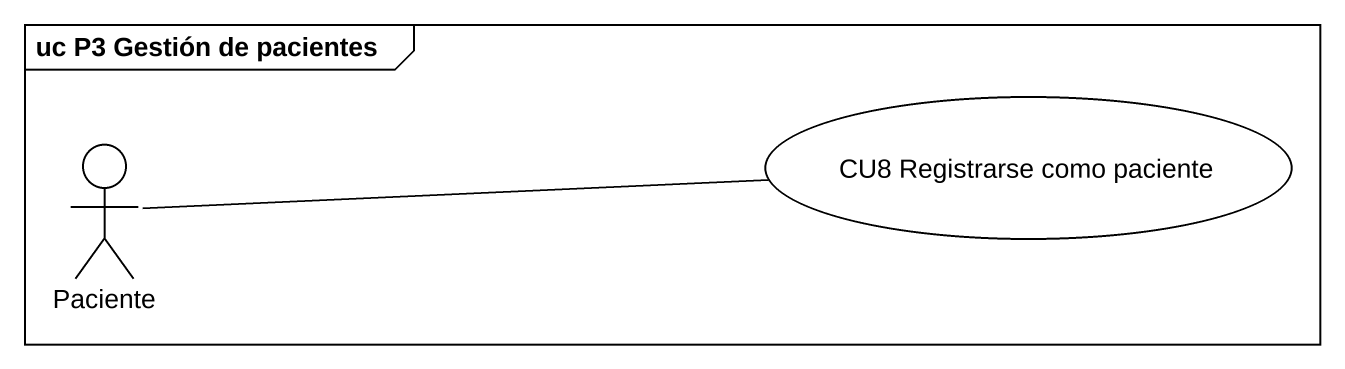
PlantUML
@startuml
mainframe uc P3 Gestión de pacientes
actor Paciente
usecase "CU8 Registrarse como paciente" as CU8_Registrarse_como
Paciente -right- CU8_Registrarse_como
@enduml
